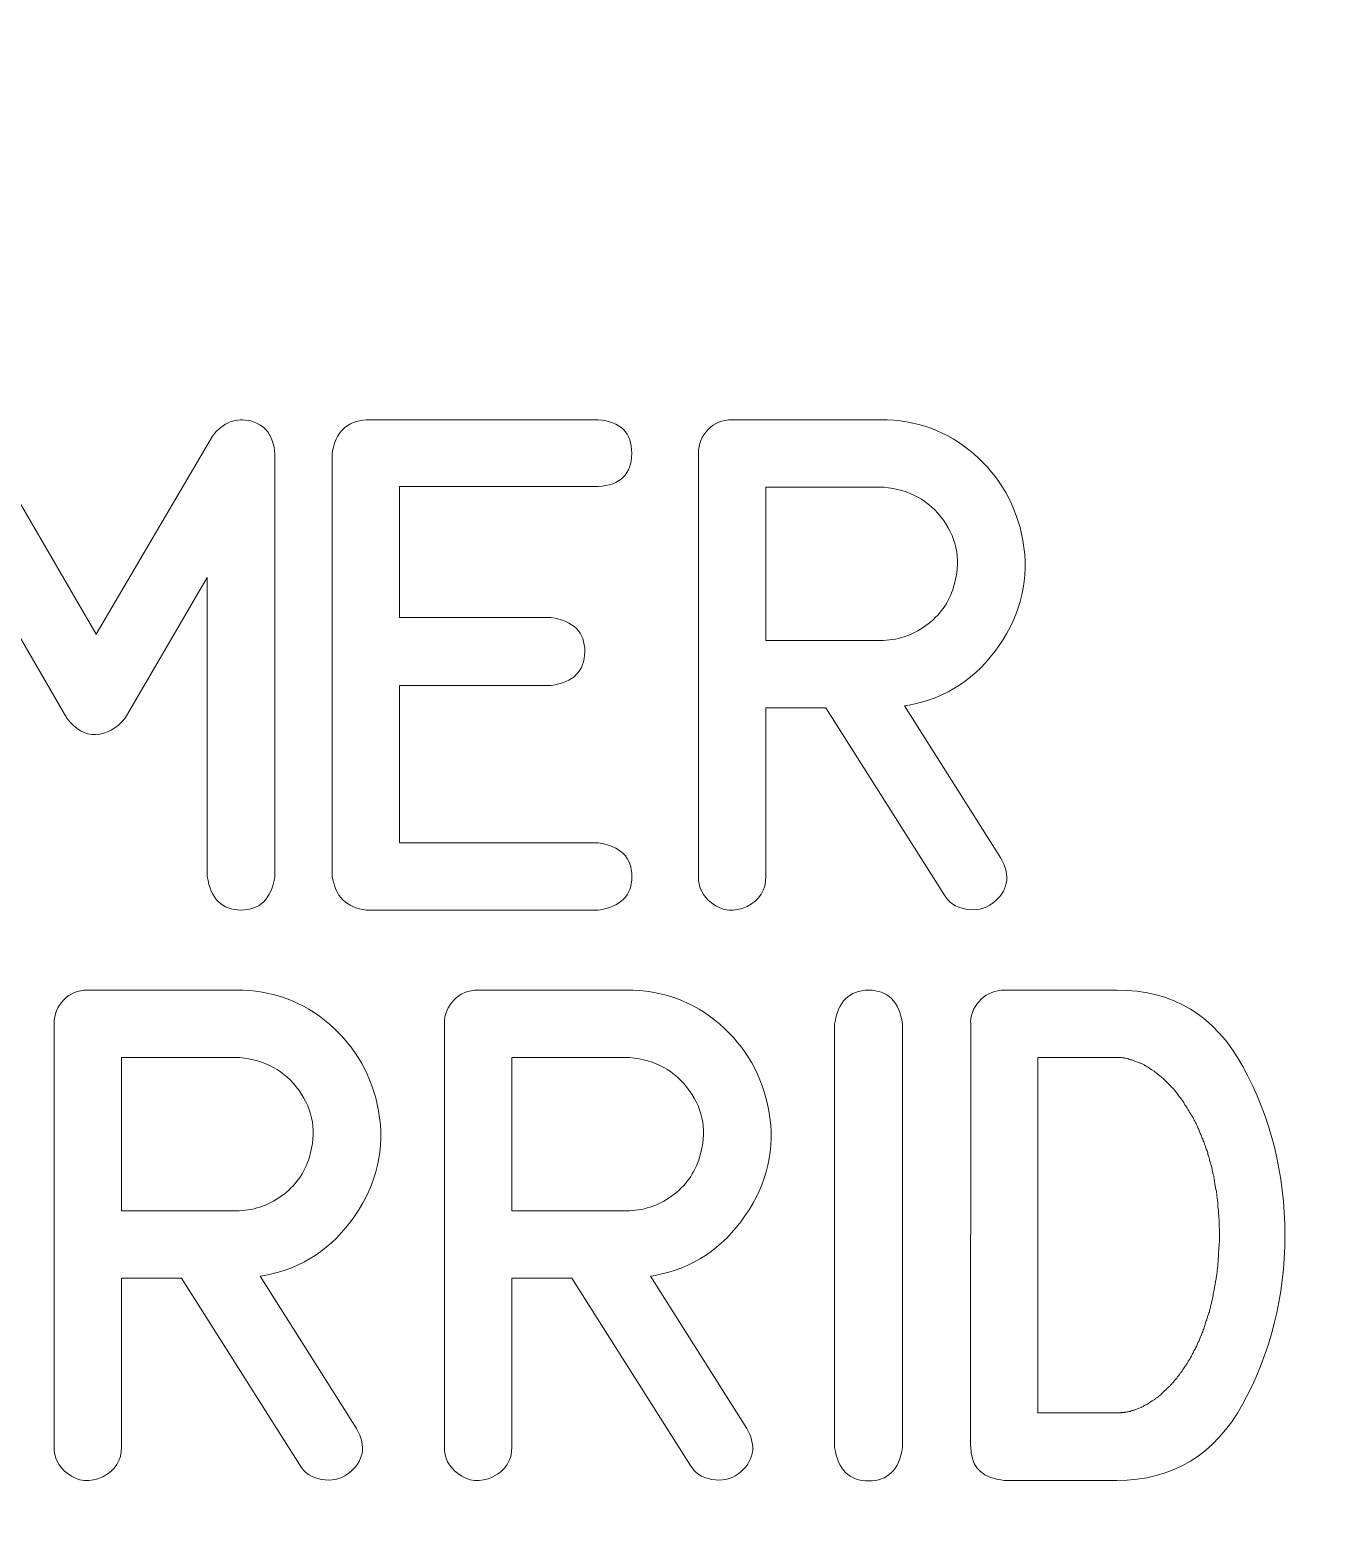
# Model space of a CAD drawing. Header units: millimetres. Extents: x -247 to 282, y -81 to 81.
# Drawn here: x -184.03 to -174.74, y 28.64 to 39.3 of the extents above; entities that cross this region are included whole.
import ezdxf

# ---------------------------------------------------------------- set-up
doc = ezdxf.new("R2010")
doc.units = ezdxf.units.MM
doc.header["$MEASUREMENT"] = 0
doc.layers.add('Engrave', color=7, linetype='Continuous')
doc.layers.add('Indicators', color=7, linetype='Continuous')

msp = doc.modelspace()

# ---------------------------------------------------------------- linework, layer by layer
at = {"layer": 'Engrave', "color": 240, "lineweight": 9}
for points, knots in [([(-182.2645, 33.2027), (-182.2898, 33.0421), (-182.371, 32.9616), (-182.5079, 32.9622), (-182.5079, 32.9622), (-182.6455, 32.9628), (-182.7261, 33.0433), (-182.7502, 33.2027), (-182.7502, 33.2027), (-182.7502, 33.2027), (-182.7502, 35.354), (-182.7502, 35.354), (-182.7502, 35.354), (-182.7502, 35.354), (-183.3411, 34.3433), (-183.3411, 34.3433), (-183.3411, 34.3433), (-183.404, 34.2674), (-183.4745, 34.2275), (-183.5521, 34.2239), (-183.5521, 34.2239), (-183.6298, 34.221), (-183.6985, 34.2604), (-183.7597, 34.3433), (-183.7597, 34.3433), (-183.7597, 34.3433), (-184.3471, 35.3493), (-184.3471, 35.3493), (-184.3471, 35.3493), (-184.3471, 35.3493), (-184.3453, 33.2027), (-184.3453, 33.2027), (-184.3453, 33.2027), (-184.3635, 33.0433), (-184.4464, 32.9634), (-184.594, 32.964), (-184.594, 32.964), (-184.7416, 32.9645), (-184.8209, 33.0445), (-184.8327, 33.2027), (-184.8327, 33.2027), (-184.8327, 33.2027), (-184.8327, 36.2447), (-184.8327, 36.2447), (-184.8327, 36.2447), (-184.8233, 36.377), (-184.7657, 36.4558), (-184.6587, 36.4817), (-184.6587, 36.4817), (-184.5517, 36.5075), (-184.4588, 36.4711), (-184.3794, 36.3723), (-184.3794, 36.3723), (-184.3794, 36.3723), (-183.551, 34.9477), (-183.551, 34.9477), (-183.551, 34.9477), (-183.551, 34.9477), (-182.7137, 36.3723), (-182.7137, 36.3723), (-182.7137, 36.3723), (-182.6349, 36.4711), (-182.5426, 36.5069), (-182.4374, 36.4805), (-182.4374, 36.4805), (-182.3327, 36.454), (-182.2745, 36.3758), (-182.2645, 36.2447), (-182.2645, 36.2447), (-182.2645, 36.2447), (-182.2645, 33.2027), (-182.2645, 33.2027)], [0, 0, 0, 0, 0.0526316, 0.0526316, 0.0526316, 0.0526316, 0.1052632, 0.1052632, 0.1052632, 0.1052632, 0.1578947, 0.1578947, 0.1578947, 0.1578947, 0.2105263, 0.2105263, 0.2105263, 0.2105263, 0.2631579, 0.2631579, 0.2631579, 0.2631579, 0.3157895, 0.3157895, 0.3157895, 0.3157895, 0.3684211, 0.3684211, 0.3684211, 0.3684211, 0.4210526, 0.4210526, 0.4210526, 0.4210526, 0.4736842, 0.4736842, 0.4736842, 0.4736842, 0.5263158, 0.5263158, 0.5263158, 0.5263158, 0.5789474, 0.5789474, 0.5789474, 0.5789474, 0.6315789, 0.6315789, 0.6315789, 0.6315789, 0.6842105, 0.6842105, 0.6842105, 0.6842105, 0.7368421, 0.7368421, 0.7368421, 0.7368421, 0.7894737, 0.7894737, 0.7894737, 0.7894737, 0.8421053, 0.8421053, 0.8421053, 0.8421053, 0.8947368, 0.8947368, 0.8947368, 0.8947368, 1, 1, 1, 1]), ([(-179.9392, 36.0089), (-179.9392, 36.0089), (-181.3673, 36.0089), (-181.3673, 36.0089), (-181.3673, 36.0089), (-181.3673, 36.0089), (-181.3673, 35.0665), (-181.3673, 35.0665), (-181.3673, 35.0665), (-181.3673, 35.0665), (-180.2784, 35.0665), (-180.2784, 35.0665), (-180.2784, 35.0665), (-180.1156, 35.0424), (-180.0344, 34.9606), (-180.035, 34.8213), (-180.035, 34.8213), (-180.0356, 34.6814), (-180.1167, 34.6002), (-180.2784, 34.5773), (-180.2784, 34.5773), (-180.2784, 34.5773), (-181.3673, 34.5773), (-181.3673, 34.5773), (-181.3673, 34.5773), (-181.3673, 34.5773), (-181.3673, 33.4455), (-181.3673, 33.4455), (-181.3673, 33.4455), (-181.3673, 33.4455), (-179.9392, 33.4455), (-179.9392, 33.4455), (-179.9392, 33.4455), (-179.7775, 33.4214), (-179.6964, 33.3408), (-179.6964, 33.2027), (-179.6964, 33.2027), (-179.6964, 33.0651), (-179.7775, 32.9845), (-179.9392, 32.9616), (-179.9392, 32.9616), (-179.9392, 32.9616), (-181.6066, 32.9616), (-181.6066, 32.9616), (-181.6066, 32.9616), (-181.7501, 32.9798), (-181.8318, 33.0616), (-181.8512, 33.2062), (-181.8512, 33.2062), (-181.8512, 33.2062), (-181.8512, 36.2482), (-181.8512, 36.2482), (-181.8512, 36.2482), (-181.8294, 36.3999), (-181.7477, 36.4799), (-181.6066, 36.4893), (-181.6066, 36.4893), (-181.6066, 36.4893), (-179.9392, 36.4893), (-179.9392, 36.4893), (-179.9392, 36.4893), (-179.7775, 36.477), (-179.6964, 36.3958), (-179.697, 36.2471), (-179.697, 36.2471), (-179.6975, 36.0983), (-179.7787, 36.0189), (-179.9392, 36.0089)], [0, 0, 0, 0, 0.0555556, 0.0555556, 0.0555556, 0.0555556, 0.1111111, 0.1111111, 0.1111111, 0.1111111, 0.1666667, 0.1666667, 0.1666667, 0.1666667, 0.2222222, 0.2222222, 0.2222222, 0.2222222, 0.2777778, 0.2777778, 0.2777778, 0.2777778, 0.3333333, 0.3333333, 0.3333333, 0.3333333, 0.3888889, 0.3888889, 0.3888889, 0.3888889, 0.4444444, 0.4444444, 0.4444444, 0.4444444, 0.5, 0.5, 0.5, 0.5, 0.5555556, 0.5555556, 0.5555556, 0.5555556, 0.6111111, 0.6111111, 0.6111111, 0.6111111, 0.6666667, 0.6666667, 0.6666667, 0.6666667, 0.7222222, 0.7222222, 0.7222222, 0.7222222, 0.7777778, 0.7777778, 0.7777778, 0.7777778, 0.8333333, 0.8333333, 0.8333333, 0.8333333, 0.8888889, 0.8888889, 0.8888889, 0.8888889, 1, 1, 1, 1]), ([(-177.0424, 33.3355), (-176.9689, 33.2056), (-176.9895, 33.0968), (-177.1041, 33.008), (-177.1041, 33.008), (-177.1594, 32.9692), (-177.2229, 32.9557), (-177.2946, 32.9687), (-177.2946, 32.9687), (-177.3663, 32.981), (-177.4187, 33.0169), (-177.4522, 33.0751), (-177.4522, 33.0751), (-177.4522, 33.0751), (-178.3012, 34.4174), (-178.3012, 34.4174), (-178.3012, 34.4174), (-178.3012, 34.4174), (-178.7322, 34.4174), (-178.7322, 34.4174), (-178.7322, 34.4174), (-178.7322, 34.4174), (-178.7322, 33.2044), (-178.7322, 33.2044), (-178.7322, 33.2044), (-178.7322, 33.1045), (-178.7774, 33.0327), (-178.868, 32.9881), (-178.868, 32.9881), (-178.9591, 32.944), (-179.0438, 32.9522), (-179.1231, 33.0133), (-179.1231, 33.0133), (-179.1861, 33.0604), (-179.2178, 33.1239), (-179.2178, 33.2044), (-179.2178, 33.2044), (-179.2178, 33.2044), (-179.2178, 36.2482), (-179.2178, 36.2482), (-179.2178, 36.2482), (-179.2178, 36.3147), (-179.1943, 36.3717), (-179.1478, 36.4187), (-179.1478, 36.4187), (-179.1014, 36.4658), (-179.0444, 36.4893), (-178.9767, 36.4893), (-178.9767, 36.4893), (-178.9767, 36.4893), (-177.9073, 36.4893), (-177.9073, 36.4893), (-177.9073, 36.4893), (-177.6497, 36.4893), (-177.4263, 36.4076), (-177.237, 36.2441), (-177.237, 36.2441), (-177.0477, 36.0801), (-176.9295, 35.8725), (-176.8836, 35.6209), (-176.8836, 35.6209), (-176.8354, 35.351), (-176.8925, 35.0988), (-177.0553, 34.8642), (-177.0553, 34.8642), (-177.2176, 34.629), (-177.4334, 34.4867), (-177.7021, 34.4362), (-177.7021, 34.4362), (-177.7021, 34.4362), (-177.735, 34.4309), (-177.735, 34.4309), (-177.735, 34.4309), (-177.735, 34.4309), (-177.0424, 33.3355), (-177.0424, 33.3355)], [0, 0, 0, 0, 0.05, 0.05, 0.05, 0.05, 0.1, 0.1, 0.1, 0.1, 0.15, 0.15, 0.15, 0.15, 0.2, 0.2, 0.2, 0.2, 0.25, 0.25, 0.25, 0.25, 0.3, 0.3, 0.3, 0.3, 0.35, 0.35, 0.35, 0.35, 0.4, 0.4, 0.4, 0.4, 0.45, 0.45, 0.45, 0.45, 0.5, 0.5, 0.5, 0.5, 0.55, 0.55, 0.55, 0.55, 0.6, 0.6, 0.6, 0.6, 0.65, 0.65, 0.65, 0.65, 0.7, 0.7, 0.7, 0.7, 0.75, 0.75, 0.75, 0.75, 0.8, 0.8, 0.8, 0.8, 0.85, 0.85, 0.85, 0.85, 0.9, 0.9, 0.9, 0.9, 1, 1, 1, 1]), ([(-177.9073, 34.9012), (-177.7897, 34.9012), (-177.6815, 34.9365), (-177.5821, 35.0083), (-177.5821, 35.0083), (-177.4828, 35.0794), (-177.4163, 35.1723), (-177.3816, 35.2869), (-177.3816, 35.2869), (-177.3275, 35.4639), (-177.3522, 35.6238), (-177.4557, 35.7667), (-177.4557, 35.7667), (-177.5592, 35.9096), (-177.7015, 35.9884), (-177.8826, 36.0037), (-177.8826, 36.0037), (-177.8826, 36.0037), (-178.7322, 36.0037), (-178.7322, 36.0037), (-178.7322, 36.0037), (-178.7322, 36.0037), (-178.7322, 34.9012), (-178.7322, 34.9012), (-178.7322, 34.9012), (-178.7322, 34.9012), (-177.9073, 34.9012), (-177.9073, 34.9012)], [0, 0, 0, 0, 0.125, 0.125, 0.125, 0.125, 0.25, 0.25, 0.25, 0.25, 0.375, 0.375, 0.375, 0.375, 0.5, 0.5, 0.5, 0.5, 0.625, 0.625, 0.625, 0.625, 0.75, 0.75, 0.75, 0.75, 1, 1, 1, 1]), ([(-181.6772, 29.2322), (-181.6037, 29.1023), (-181.6243, 28.9935), (-181.7389, 28.9047), (-181.7389, 28.9047), (-181.7942, 28.8659), (-181.8577, 28.8524), (-181.9294, 28.8654), (-181.9294, 28.8654), (-182.0011, 28.8777), (-182.0535, 28.9136), (-182.087, 28.9718), (-182.087, 28.9718), (-182.087, 28.9718), (-182.936, 30.3141), (-182.936, 30.3141), (-182.936, 30.3141), (-182.936, 30.3141), (-183.367, 30.3141), (-183.367, 30.3141), (-183.367, 30.3141), (-183.367, 30.3141), (-183.367, 29.1011), (-183.367, 29.1011), (-183.367, 29.1011), (-183.367, 29.0012), (-183.4122, 28.9294), (-183.5028, 28.8848), (-183.5028, 28.8848), (-183.5939, 28.8407), (-183.6786, 28.8489), (-183.7579, 28.91), (-183.7579, 28.91), (-183.8209, 28.9571), (-183.8526, 29.0206), (-183.8526, 29.1011), (-183.8526, 29.1011), (-183.8526, 29.1011), (-183.8526, 32.1449), (-183.8526, 32.1449), (-183.8526, 32.1449), (-183.8526, 32.2114), (-183.8291, 32.2684), (-183.7826, 32.3154), (-183.7826, 32.3154), (-183.7362, 32.3625), (-183.6792, 32.386), (-183.6115, 32.386), (-183.6115, 32.386), (-183.6115, 32.386), (-182.5421, 32.386), (-182.5421, 32.386), (-182.5421, 32.386), (-182.2845, 32.386), (-182.0611, 32.3043), (-181.8718, 32.1408), (-181.8718, 32.1408), (-181.6825, 31.9768), (-181.5643, 31.7692), (-181.5184, 31.5176), (-181.5184, 31.5176), (-181.4702, 31.2477), (-181.5273, 30.9955), (-181.6901, 30.7609), (-181.6901, 30.7609), (-181.8524, 30.5257), (-182.0682, 30.3834), (-182.3369, 30.3329), (-182.3369, 30.3329), (-182.3369, 30.3329), (-182.3698, 30.3276), (-182.3698, 30.3276), (-182.3698, 30.3276), (-182.3698, 30.3276), (-181.6772, 29.2322), (-181.6772, 29.2322)], [0, 0, 0, 0, 0.05, 0.05, 0.05, 0.05, 0.1, 0.1, 0.1, 0.1, 0.15, 0.15, 0.15, 0.15, 0.2, 0.2, 0.2, 0.2, 0.25, 0.25, 0.25, 0.25, 0.3, 0.3, 0.3, 0.3, 0.35, 0.35, 0.35, 0.35, 0.4, 0.4, 0.4, 0.4, 0.45, 0.45, 0.45, 0.45, 0.5, 0.5, 0.5, 0.5, 0.55, 0.55, 0.55, 0.55, 0.6, 0.6, 0.6, 0.6, 0.65, 0.65, 0.65, 0.65, 0.7, 0.7, 0.7, 0.7, 0.75, 0.75, 0.75, 0.75, 0.8, 0.8, 0.8, 0.8, 0.85, 0.85, 0.85, 0.85, 0.9, 0.9, 0.9, 0.9, 1, 1, 1, 1]), ([(-178.8697, 29.2322), (-178.7962, 29.1023), (-178.8168, 28.9935), (-178.9314, 28.9047), (-178.9314, 28.9047), (-178.9867, 28.8659), (-179.0502, 28.8524), (-179.1219, 28.8654), (-179.1219, 28.8654), (-179.1936, 28.8777), (-179.246, 28.9136), (-179.2795, 28.9718), (-179.2795, 28.9718), (-179.2795, 28.9718), (-180.1285, 30.3141), (-180.1285, 30.3141), (-180.1285, 30.3141), (-180.1285, 30.3141), (-180.5595, 30.3141), (-180.5595, 30.3141), (-180.5595, 30.3141), (-180.5595, 30.3141), (-180.5595, 29.1011), (-180.5595, 29.1011), (-180.5595, 29.1011), (-180.5595, 29.0012), (-180.6047, 28.9294), (-180.6953, 28.8848), (-180.6953, 28.8848), (-180.7864, 28.8407), (-180.8711, 28.8489), (-180.9504, 28.91), (-180.9504, 28.91), (-181.0134, 28.9571), (-181.0451, 29.0206), (-181.0451, 29.1011), (-181.0451, 29.1011), (-181.0451, 29.1011), (-181.0451, 32.1449), (-181.0451, 32.1449), (-181.0451, 32.1449), (-181.0451, 32.2114), (-181.0216, 32.2684), (-180.9751, 32.3154), (-180.9751, 32.3154), (-180.9287, 32.3625), (-180.8717, 32.386), (-180.804, 32.386), (-180.804, 32.386), (-180.804, 32.386), (-179.7346, 32.386), (-179.7346, 32.386), (-179.7346, 32.386), (-179.477, 32.386), (-179.2536, 32.3043), (-179.0643, 32.1408), (-179.0643, 32.1408), (-178.875, 31.9768), (-178.7568, 31.7692), (-178.7109, 31.5176), (-178.7109, 31.5176), (-178.6627, 31.2477), (-178.7198, 30.9955), (-178.8826, 30.7609), (-178.8826, 30.7609), (-179.0449, 30.5257), (-179.2607, 30.3834), (-179.5294, 30.3329), (-179.5294, 30.3329), (-179.5294, 30.3329), (-179.5623, 30.3276), (-179.5623, 30.3276), (-179.5623, 30.3276), (-179.5623, 30.3276), (-178.8697, 29.2322), (-178.8697, 29.2322)], [0, 0, 0, 0, 0.05, 0.05, 0.05, 0.05, 0.1, 0.1, 0.1, 0.1, 0.15, 0.15, 0.15, 0.15, 0.2, 0.2, 0.2, 0.2, 0.25, 0.25, 0.25, 0.25, 0.3, 0.3, 0.3, 0.3, 0.35, 0.35, 0.35, 0.35, 0.4, 0.4, 0.4, 0.4, 0.45, 0.45, 0.45, 0.45, 0.5, 0.5, 0.5, 0.5, 0.55, 0.55, 0.55, 0.55, 0.6, 0.6, 0.6, 0.6, 0.65, 0.65, 0.65, 0.65, 0.7, 0.7, 0.7, 0.7, 0.75, 0.75, 0.75, 0.75, 0.8, 0.8, 0.8, 0.8, 0.85, 0.85, 0.85, 0.85, 0.9, 0.9, 0.9, 0.9, 1, 1, 1, 1]), ([(-177.7484, 29.0958), (-177.7737, 28.9341), (-177.8554, 28.8536), (-177.9936, 28.8542), (-177.9936, 28.8542), (-178.1324, 28.8548), (-178.2135, 28.9353), (-178.2376, 29.0958), (-178.2376, 29.0958), (-178.2376, 29.0958), (-178.2376, 32.1414), (-178.2376, 32.1414), (-178.2376, 32.1414), (-178.2135, 32.3031), (-178.1324, 32.3848), (-177.9936, 32.3854), (-177.9936, 32.3854), (-177.8554, 32.386), (-177.7737, 32.3043), (-177.7484, 32.1414), (-177.7484, 32.1414), (-177.7484, 32.1414), (-177.7484, 29.0958), (-177.7484, 29.0958)], [0, 0, 0, 0, 0.1428571, 0.1428571, 0.1428571, 0.1428571, 0.2857143, 0.2857143, 0.2857143, 0.2857143, 0.4285714, 0.4285714, 0.4285714, 0.4285714, 0.5714286, 0.5714286, 0.5714286, 0.5714286, 0.7142857, 0.7142857, 0.7142857, 0.7142857, 1, 1, 1, 1]), ([(-177.0182, 32.386), (-177.0182, 32.386), (-176.2069, 32.386), (-176.2069, 32.386), (-176.2069, 32.386), (-175.8035, 32.386), (-175.5019, 32.2026), (-175.3008, 31.8351), (-175.3008, 31.8351), (-175.0998, 31.4676), (-174.9992, 31.0631), (-174.9992, 30.6221), (-174.9992, 30.6221), (-174.9992, 30.1812), (-175.1003, 29.7773), (-175.3014, 29.4098), (-175.3014, 29.4098), (-175.5031, 29.0423), (-175.8047, 28.8583), (-176.2069, 28.8583), (-176.2069, 28.8583), (-176.2069, 28.8583), (-177.0182, 28.8583), (-177.0182, 28.8583), (-177.0182, 28.8583), (-177.0182, 28.8583), (-177.0147, 28.8583), (-177.0147, 28.8583), (-177.0147, 28.8583), (-177.0147, 28.8583), (-177.0182, 28.8583), (-177.0182, 28.8583), (-177.0182, 28.8583), (-177.0559, 28.8642), (-177.0764, 28.8677), (-177.08, 28.8689), (-177.08, 28.8689), (-177.1993, 28.8971), (-177.2587, 28.9753), (-177.2575, 29.1029), (-177.2575, 29.1029), (-177.2575, 29.1029), (-177.2593, 29.1029), (-177.2593, 29.1029), (-177.2593, 29.1029), (-177.2593, 29.1029), (-177.2575, 32.1449), (-177.2575, 32.1449), (-177.2575, 32.1449), (-177.2587, 32.1485), (-177.2593, 32.1532), (-177.2593, 32.1585), (-177.2593, 32.1585), (-177.2558, 32.222), (-177.2311, 32.2755), (-177.1846, 32.3196), (-177.1846, 32.3196), (-177.1376, 32.3637), (-177.0817, 32.386), (-177.0165, 32.386), (-177.0165, 32.386), (-177.0165, 32.386), (-177.0182, 32.386), (-177.0182, 32.386)], [0, 0, 0, 0, 0.0588235, 0.0588235, 0.0588235, 0.0588235, 0.1176471, 0.1176471, 0.1176471, 0.1176471, 0.1764706, 0.1764706, 0.1764706, 0.1764706, 0.2352941, 0.2352941, 0.2352941, 0.2352941, 0.2941176, 0.2941176, 0.2941176, 0.2941176, 0.3529412, 0.3529412, 0.3529412, 0.3529412, 0.4117647, 0.4117647, 0.4117647, 0.4117647, 0.4705882, 0.4705882, 0.4705882, 0.4705882, 0.5294118, 0.5294118, 0.5294118, 0.5294118, 0.5882353, 0.5882353, 0.5882353, 0.5882353, 0.6470588, 0.6470588, 0.6470588, 0.6470588, 0.7058824, 0.7058824, 0.7058824, 0.7058824, 0.7647059, 0.7647059, 0.7647059, 0.7647059, 0.8235294, 0.8235294, 0.8235294, 0.8235294, 0.8823529, 0.8823529, 0.8823529, 0.8823529, 1, 1, 1, 1]), ([(-182.5421, 30.7979), (-182.4245, 30.7979), (-182.3163, 30.8332), (-182.2169, 30.905), (-182.2169, 30.905), (-182.1176, 30.9761), (-182.0511, 31.069), (-182.0164, 31.1836), (-182.0164, 31.1836), (-181.9623, 31.3606), (-181.987, 31.5205), (-182.0905, 31.6634), (-182.0905, 31.6634), (-182.194, 31.8063), (-182.3363, 31.8851), (-182.5174, 31.9004), (-182.5174, 31.9004), (-182.5174, 31.9004), (-183.367, 31.9004), (-183.367, 31.9004), (-183.367, 31.9004), (-183.367, 31.9004), (-183.367, 30.7979), (-183.367, 30.7979), (-183.367, 30.7979), (-183.367, 30.7979), (-182.5421, 30.7979), (-182.5421, 30.7979)], [0, 0, 0, 0, 0.125, 0.125, 0.125, 0.125, 0.25, 0.25, 0.25, 0.25, 0.375, 0.375, 0.375, 0.375, 0.5, 0.5, 0.5, 0.5, 0.625, 0.625, 0.625, 0.625, 0.75, 0.75, 0.75, 0.75, 1, 1, 1, 1]), ([(-179.7346, 30.7979), (-179.617, 30.7979), (-179.5088, 30.8332), (-179.4094, 30.905), (-179.4094, 30.905), (-179.3101, 30.9761), (-179.2436, 31.069), (-179.2089, 31.1836), (-179.2089, 31.1836), (-179.1548, 31.3606), (-179.1795, 31.5205), (-179.283, 31.6634), (-179.283, 31.6634), (-179.3865, 31.8063), (-179.5288, 31.8851), (-179.7099, 31.9004), (-179.7099, 31.9004), (-179.7099, 31.9004), (-180.5595, 31.9004), (-180.5595, 31.9004), (-180.5595, 31.9004), (-180.5595, 31.9004), (-180.5595, 30.7979), (-180.5595, 30.7979), (-180.5595, 30.7979), (-180.5595, 30.7979), (-179.7346, 30.7979), (-179.7346, 30.7979)], [0, 0, 0, 0, 0.125, 0.125, 0.125, 0.125, 0.25, 0.25, 0.25, 0.25, 0.375, 0.375, 0.375, 0.375, 0.5, 0.5, 0.5, 0.5, 0.625, 0.625, 0.625, 0.625, 0.75, 0.75, 0.75, 0.75, 1, 1, 1, 1]), ([(-176.2069, 29.3439), (-176.2045, 29.3439), (-176.2022, 29.3439), (-176.1998, 29.3439), (-176.1998, 29.3439), (-176.1975, 29.3439), (-176.1945, 29.3439), (-176.1916, 29.3439), (-176.1916, 29.3439), (-176.1892, 29.3439), (-176.1869, 29.3445), (-176.1851, 29.3451), (-176.1851, 29.3451), (-176.1834, 29.3457), (-176.181, 29.3457), (-176.1775, 29.3457), (-176.1775, 29.3457), (-176.1751, 29.3457), (-176.1728, 29.3463), (-176.1698, 29.3469), (-176.1698, 29.3469), (-176.1669, 29.3475), (-176.1639, 29.3475), (-176.1604, 29.3475), (-176.1604, 29.3475), (-176.1581, 29.3475), (-176.1557, 29.3481), (-176.1534, 29.3481), (-176.1534, 29.3481), (-176.151, 29.3487), (-176.1481, 29.3492), (-176.1445, 29.3492), (-176.1445, 29.3492), (-176.1428, 29.3492), (-176.1404, 29.3492), (-176.1381, 29.3498), (-176.1381, 29.3498), (-176.1357, 29.3504), (-176.1328, 29.351), (-176.1293, 29.351), (-176.1293, 29.351), (-176.1246, 29.3534), (-176.1199, 29.3545), (-176.1157, 29.3545), (-176.1157, 29.3545), (-176.1134, 29.3545), (-176.111, 29.3551), (-176.1087, 29.3569), (-176.1087, 29.3569), (-176.1063, 29.3586), (-176.1034, 29.3604), (-176.0999, 29.361), (-176.0999, 29.361), (-176.0975, 29.361), (-176.0952, 29.3616), (-176.0922, 29.3622), (-176.0922, 29.3622), (-176.0893, 29.3628), (-176.0863, 29.3633), (-176.0828, 29.3645), (-176.0828, 29.3645), (-176.0805, 29.3645), (-176.0781, 29.3651), (-176.0758, 29.3663), (-176.0758, 29.3663), (-176.0734, 29.3675), (-176.0711, 29.3686), (-176.0675, 29.3698), (-176.0675, 29.3698), (-176.0605, 29.3722), (-176.0552, 29.3745), (-176.0517, 29.3769), (-176.0517, 29.3769), (-176.0311, 29.3839), (-176.0252, 29.3857), (-176.0346, 29.3839), (-176.0346, 29.3839), (-176.0322, 29.3839), (-176.0299, 29.3845), (-176.0275, 29.3863), (-176.0275, 29.3863), (-176.0252, 29.388), (-176.0223, 29.3892), (-176.0193, 29.3904), (-176.0193, 29.3904), (-176.0087, 29.3975), (-176.004, 29.4004), (-176.0052, 29.3992), (-176.0052, 29.3992), (-175.994, 29.4051), (-175.9882, 29.408), (-175.9882, 29.408), (-175.9882, 29.408), (-175.9858, 29.4092), (-175.9834, 29.4104), (-175.9811, 29.4121), (-175.9811, 29.4121), (-175.9787, 29.4139), (-175.9758, 29.4157), (-175.9723, 29.418), (-175.9723, 29.418), (-175.9623, 29.4251), (-175.957, 29.4286), (-175.957, 29.4286), (-175.957, 29.4286), (-175.9546, 29.4298), (-175.9523, 29.431), (-175.9493, 29.4327), (-175.9493, 29.4327), (-175.9464, 29.4345), (-175.9435, 29.4363), (-175.9399, 29.4386), (-175.9399, 29.4386), (-175.9376, 29.4398), (-175.9352, 29.4415), (-175.9329, 29.4439), (-175.9329, 29.4439), (-175.9305, 29.4462), (-175.9276, 29.4486), (-175.9241, 29.451), (-175.9241, 29.451), (-175.9223, 29.4521), (-175.9199, 29.4533), (-175.9176, 29.4551), (-175.9176, 29.4551), (-175.9152, 29.4568), (-175.9123, 29.4592), (-175.9088, 29.4609), (-175.9088, 29.4609), (-175.9064, 29.4633), (-175.9005, 29.468), (-175.8917, 29.4751), (-175.8917, 29.4751), (-175.8823, 29.4845), (-175.8776, 29.4886), (-175.8776, 29.4886), (-175.8776, 29.4886), (-175.8753, 29.4909), (-175.8735, 29.4933), (-175.8712, 29.4956), (-175.8712, 29.4956), (-175.8688, 29.498), (-175.8659, 29.5009), (-175.8623, 29.5045), (-175.8623, 29.5045), (-175.86, 29.5068), (-175.8576, 29.5086), (-175.8553, 29.5109), (-175.8553, 29.5109), (-175.8529, 29.5133), (-175.8506, 29.5162), (-175.847, 29.5197), (-175.847, 29.5197), (-175.8435, 29.5221), (-175.8382, 29.5268), (-175.8312, 29.5333), (-175.8312, 29.5333), (-175.8288, 29.5356), (-175.8265, 29.538), (-175.8247, 29.5403), (-175.8247, 29.5403), (-175.8224, 29.5427), (-175.8194, 29.5456), (-175.8159, 29.5491), (-175.8159, 29.5491), (-175.8135, 29.5515), (-175.8112, 29.5538), (-175.8088, 29.5568), (-175.8088, 29.5568), (-175.8065, 29.5597), (-175.8035, 29.5627), (-175.8006, 29.5662), (-175.8006, 29.5662), (-175.7865, 29.5844), (-175.7818, 29.5903), (-175.7865, 29.5832), (-175.7865, 29.5832), (-175.7783, 29.5915), (-175.7736, 29.5979), (-175.7712, 29.6026), (-175.7712, 29.6026), (-175.7606, 29.6162), (-175.7559, 29.6226), (-175.7571, 29.6215), (-175.7571, 29.6215), (-175.7547, 29.625), (-175.7524, 29.6279), (-175.7506, 29.6309), (-175.7506, 29.6309), (-175.7483, 29.6338), (-175.7453, 29.6367), (-175.7418, 29.6403), (-175.7418, 29.6403), (-175.7394, 29.6438), (-175.7377, 29.6473), (-175.7359, 29.6509), (-175.7359, 29.6509), (-175.7342, 29.6544), (-175.7312, 29.6573), (-175.7283, 29.6609), (-175.7283, 29.6609), (-175.7271, 29.6644), (-175.7248, 29.6679), (-175.7218, 29.672), (-175.7218, 29.672), (-175.7189, 29.6761), (-175.7165, 29.6797), (-175.7142, 29.6832), (-175.7142, 29.6832), (-175.7071, 29.6926), (-175.703, 29.6997), (-175.7006, 29.7044), (-175.7006, 29.7044), (-175.6983, 29.7073), (-175.6959, 29.7114), (-175.6942, 29.7155), (-175.6942, 29.7155), (-175.6924, 29.7191), (-175.6901, 29.7232), (-175.6865, 29.7267), (-175.6865, 29.7267), (-175.6842, 29.7296), (-175.6824, 29.7338), (-175.6807, 29.7379), (-175.6807, 29.7379), (-175.6789, 29.7414), (-175.6765, 29.7455), (-175.673, 29.749), (-175.673, 29.749), (-175.6707, 29.7543), (-175.6671, 29.762), (-175.6624, 29.7714), (-175.6624, 29.7714), (-175.6601, 29.7749), (-175.6583, 29.7784), (-175.6565, 29.7831), (-175.6565, 29.7831), (-175.6548, 29.7878), (-175.6524, 29.7926), (-175.6489, 29.7973), (-175.6489, 29.7973), (-175.6466, 29.8008), (-175.6442, 29.8043), (-175.6424, 29.8084), (-175.6424, 29.8084), (-175.6413, 29.8125), (-175.6383, 29.8167), (-175.6348, 29.8214), (-175.6348, 29.8214), (-175.6336, 29.8249), (-175.6324, 29.8284), (-175.6307, 29.8331), (-175.6307, 29.8331), (-175.6289, 29.8378), (-175.6272, 29.8425), (-175.6248, 29.8472), (-175.6248, 29.8472), (-175.6213, 29.8525), (-175.6172, 29.8613), (-175.6125, 29.8731), (-175.6125, 29.8731), (-175.6013, 29.9013), (-175.5972, 29.9107), (-175.6007, 29.9001), (-175.6007, 29.9001), (-175.5995, 29.9037), (-175.5978, 29.9084), (-175.596, 29.9131), (-175.596, 29.9131), (-175.5942, 29.9184), (-175.5925, 29.9237), (-175.5901, 29.9278), (-175.5901, 29.9278), (-175.5889, 29.9325), (-175.5878, 29.9372), (-175.586, 29.9419), (-175.586, 29.9419), (-175.5842, 29.9466), (-175.5819, 29.9513), (-175.5801, 29.9572), (-175.5801, 29.9572), (-175.5766, 29.9678), (-175.5736, 29.9766), (-175.5713, 29.9848), (-175.5713, 29.9848), (-175.5701, 29.9895), (-175.5689, 29.9942), (-175.5672, 29.9989), (-175.5672, 29.9989), (-175.5654, 30.003), (-175.5631, 30.0083), (-175.5607, 30.0142), (-175.5607, 30.0142), (-175.5654, 30.0025), (-175.5625, 30.0124), (-175.5525, 30.0436), (-175.5525, 30.0436), (-175.5501, 30.0489), (-175.5466, 30.0589), (-175.5419, 30.0724), (-175.5419, 30.0724), (-175.5419, 30.0771), (-175.5413, 30.0824), (-175.5395, 30.0871), (-175.5395, 30.0871), (-175.5378, 30.0924), (-175.536, 30.0977), (-175.5348, 30.1036), (-175.5348, 30.1036), (-175.5337, 30.1083), (-175.5325, 30.113), (-175.5313, 30.1183), (-175.5313, 30.1183), (-175.5307, 30.1236), (-175.529, 30.1289), (-175.5266, 30.1347), (-175.5266, 30.1347), (-175.5266, 30.1383), (-175.5254, 30.1424), (-175.5237, 30.1477), (-175.5237, 30.1477), (-175.5219, 30.153), (-175.5207, 30.1583), (-175.5196, 30.1641), (-175.5196, 30.1641), (-175.5184, 30.1718), (-175.5166, 30.183), (-175.5143, 30.1965), (-175.5143, 30.1965), (-175.5143, 30.2012), (-175.5137, 30.2059), (-175.5119, 30.2112), (-175.5119, 30.2112), (-175.5101, 30.2165), (-175.5084, 30.2218), (-175.5078, 30.2276), (-175.5078, 30.2276), (-175.5078, 30.2323), (-175.5072, 30.237), (-175.506, 30.2423), (-175.506, 30.2423), (-175.5049, 30.2476), (-175.5037, 30.2529), (-175.5025, 30.2588), (-175.5025, 30.2588), (-175.5013, 30.267), (-175.4996, 30.2776), (-175.4972, 30.2917), (-175.4972, 30.2917), (-175.4972, 30.2958), (-175.496, 30.3011), (-175.4943, 30.307), (-175.4943, 30.307), (-175.4931, 30.3129), (-175.4913, 30.3182), (-175.4902, 30.3241), (-175.4902, 30.3241), (-175.4902, 30.3323), (-175.489, 30.3429), (-175.4866, 30.357), (-175.4866, 30.357), (-175.4866, 30.3617), (-175.4866, 30.3664), (-175.486, 30.3717), (-175.486, 30.3717), (-175.4855, 30.377), (-175.4843, 30.3829), (-175.4831, 30.3893), (-175.4831, 30.3893), (-175.4813, 30.4034), (-175.4802, 30.414), (-175.4802, 30.4222), (-175.4802, 30.4222), (-175.479, 30.4305), (-175.4784, 30.4411), (-175.4784, 30.4552), (-175.4784, 30.4552), (-175.4772, 30.4634), (-175.4766, 30.4746), (-175.4766, 30.4893), (-175.4766, 30.4893), (-175.4755, 30.4975), (-175.4749, 30.5087), (-175.4749, 30.5222), (-175.4749, 30.5222), (-175.4749, 30.5281), (-175.4743, 30.5334), (-175.4737, 30.5387), (-175.4737, 30.5387), (-175.4731, 30.544), (-175.4725, 30.5498), (-175.4713, 30.5569), (-175.4713, 30.5569), (-175.4713, 30.5616), (-175.4708, 30.5663), (-175.4702, 30.5716), (-175.4702, 30.5716), (-175.4702, 30.5763), (-175.4696, 30.5828), (-175.4696, 30.5892), (-175.4696, 30.5892), (-175.4696, 30.5939), (-175.4696, 30.5992), (-175.4696, 30.6051), (-175.4696, 30.6051), (-175.4696, 30.6104), (-175.4696, 30.6163), (-175.4696, 30.6221), (-175.4696, 30.6221), (-175.4696, 30.628), (-175.4696, 30.6333), (-175.4696, 30.6386), (-175.4696, 30.6386), (-175.4696, 30.6439), (-175.4696, 30.6492), (-175.4696, 30.6551), (-175.4696, 30.6551), (-175.4696, 30.6604), (-175.4702, 30.6662), (-175.4702, 30.6709), (-175.4702, 30.6709), (-175.4708, 30.6762), (-175.4713, 30.6827), (-175.4713, 30.6892), (-175.4713, 30.6892), (-175.4713, 30.6939), (-175.4713, 30.6992), (-175.4713, 30.7051), (-175.4713, 30.7051), (-175.4713, 30.7103), (-175.4713, 30.7162), (-175.4713, 30.7221), (-175.4713, 30.7221), (-175.4713, 30.7292), (-175.4725, 30.7403), (-175.4749, 30.7568), (-175.4749, 30.7568), (-175.4749, 30.7703), (-175.4755, 30.7809), (-175.4766, 30.7874), (-175.4766, 30.7874), (-175.4766, 30.7956), (-175.4778, 30.8074), (-175.4802, 30.8238), (-175.4802, 30.8238), (-175.4802, 30.8373), (-175.4808, 30.8479), (-175.4819, 30.855), (-175.4819, 30.855), (-175.4819, 30.8626), (-175.4825, 30.8738), (-175.4849, 30.8873), (-175.4849, 30.8873), (-175.486, 30.892), (-175.4872, 30.8973), (-175.4878, 30.9032), (-175.4878, 30.9032), (-175.4884, 30.9085), (-175.4884, 30.9144), (-175.4884, 30.9202), (-175.4884, 30.9202), (-175.4907, 30.9338), (-175.4931, 30.9449), (-175.4955, 30.9532), (-175.4955, 30.9532), (-175.4966, 30.9573), (-175.4978, 30.9626), (-175.499, 30.9673), (-175.499, 30.9673), (-175.5002, 30.9726), (-175.5007, 30.9779), (-175.5007, 30.9837), (-175.5007, 30.9837), (-175.5019, 30.992), (-175.5037, 31.0026), (-175.506, 31.0167), (-175.506, 31.0167), (-175.5072, 31.0249), (-175.5084, 31.0355), (-175.5107, 31.0496), (-175.5107, 31.0496), (-175.5154, 31.0631), (-175.5184, 31.0737), (-175.5196, 31.0802), (-175.5196, 31.0802), (-175.5219, 31.0943), (-175.5237, 31.1037), (-175.5248, 31.1096), (-175.5248, 31.1096), (-175.5272, 31.1143), (-175.529, 31.119), (-175.5301, 31.1243), (-175.5301, 31.1243), (-175.5313, 31.1296), (-175.5319, 31.1348), (-175.5331, 31.1407), (-175.5331, 31.1407), (-175.5343, 31.1454), (-175.536, 31.1501), (-175.5384, 31.1554), (-175.5384, 31.1554), (-175.5407, 31.1607), (-175.5419, 31.166), (-175.5419, 31.1719), (-175.5419, 31.1719), (-175.5525, 31.2025), (-175.5554, 31.2125), (-175.5507, 31.2007), (-175.5507, 31.2007), (-175.5531, 31.2089), (-175.5554, 31.2189), (-175.5589, 31.2301), (-175.5589, 31.2301), (-175.5613, 31.2336), (-175.5637, 31.2377), (-175.5654, 31.243), (-175.5654, 31.243), (-175.5672, 31.2483), (-175.5684, 31.253), (-175.5695, 31.2577), (-175.5695, 31.2577), (-175.5707, 31.2613), (-175.5742, 31.2712), (-175.5801, 31.2871), (-175.5801, 31.2871), (-175.5842, 31.2983), (-175.5878, 31.3077), (-175.5901, 31.3148), (-175.5901, 31.3148), (-175.5925, 31.3183), (-175.5942, 31.3224), (-175.596, 31.3277), (-175.596, 31.3277), (-175.5978, 31.333), (-175.5995, 31.3377), (-175.6007, 31.3424), (-175.6007, 31.3424), (-175.603, 31.3453), (-175.6054, 31.3494), (-175.6072, 31.3541), (-175.6072, 31.3541), (-175.6095, 31.3589), (-175.6113, 31.3636), (-175.6125, 31.3683), (-175.6125, 31.3683), (-175.6172, 31.3794), (-175.6213, 31.3882), (-175.6248, 31.3941), (-175.6248, 31.3941), (-175.6295, 31.4053), (-175.6324, 31.4135), (-175.6348, 31.4182), (-175.6348, 31.4182), (-175.6395, 31.4294), (-175.6436, 31.4382), (-175.6471, 31.4435), (-175.6471, 31.4435), (-175.6495, 31.447), (-175.6518, 31.4512), (-175.6536, 31.4553), (-175.6536, 31.4553), (-175.656, 31.4588), (-175.6577, 31.4629), (-175.6589, 31.4664), (-175.6589, 31.4664), (-175.666, 31.4776), (-175.6707, 31.4858), (-175.673, 31.4906), (-175.673, 31.4906), (-175.683, 31.5064), (-175.6877, 31.5141), (-175.6865, 31.5129), (-175.6865, 31.5129), (-175.6901, 31.5164), (-175.6924, 31.5199), (-175.6942, 31.5241), (-175.6942, 31.5241), (-175.6959, 31.5282), (-175.6983, 31.5317), (-175.7006, 31.5352), (-175.7006, 31.5352), (-175.703, 31.5399), (-175.7071, 31.5464), (-175.7142, 31.5558), (-175.7142, 31.5558), (-175.7165, 31.5593), (-175.7189, 31.5629), (-175.7212, 31.5658), (-175.7212, 31.5658), (-175.7236, 31.5693), (-175.7253, 31.5729), (-175.7265, 31.5764), (-175.7265, 31.5764), (-175.7318, 31.587), (-175.7418, 31.5999), (-175.7553, 31.6158), (-175.7553, 31.6158), (-175.7577, 31.6181), (-175.7671, 31.6311), (-175.783, 31.654), (-175.783, 31.654), (-175.7971, 31.6699), (-175.8071, 31.6816), (-175.8141, 31.6887), (-175.8141, 31.6887), (-175.8212, 31.6963), (-175.8312, 31.7075), (-175.8453, 31.721), (-175.8453, 31.721), (-175.8541, 31.7316), (-175.8641, 31.741), (-175.8747, 31.7504), (-175.8747, 31.7504), (-175.8823, 31.7563), (-175.8935, 31.7645), (-175.907, 31.7763), (-175.907, 31.7763), (-175.9188, 31.7857), (-175.9294, 31.7939), (-175.9399, 31.8022), (-175.9399, 31.8022), (-175.9664, 31.8192), (-175.977, 31.8269), (-175.9723, 31.8245), (-175.9723, 31.8245), (-175.9958, 31.838), (-176.0058, 31.8445), (-176.0034, 31.8433), (-176.0034, 31.8433), (-176.0034, 31.8433), (-176.014, 31.8486), (-176.0346, 31.8592), (-176.0346, 31.8592), (-176.0393, 31.861), (-176.0499, 31.8651), (-176.0675, 31.871), (-176.0675, 31.871), (-176.0822, 31.8768), (-176.0934, 31.881), (-176.0999, 31.8833), (-176.0999, 31.8833), (-176.1057, 31.8839), (-176.111, 31.8857), (-176.1157, 31.8874), (-176.1157, 31.8874), (-176.1199, 31.8892), (-176.1246, 31.8909), (-176.1293, 31.8933), (-176.1293, 31.8933), (-176.1498, 31.8968), (-176.1604, 31.8986), (-176.1604, 31.8986), (-176.1604, 31.8986), (-176.1675, 31.8998), (-176.1775, 31.9004), (-176.1916, 31.9004), (-176.1916, 31.9004), (-176.1945, 31.9004), (-176.1975, 31.9004), (-176.1998, 31.9004), (-176.1998, 31.9004), (-176.2022, 31.9004), (-176.2045, 31.9004), (-176.2069, 31.9004), (-176.2069, 31.9004), (-176.2069, 31.9004), (-176.7754, 31.9004), (-176.7754, 31.9004), (-176.7754, 31.9004), (-176.7754, 31.9004), (-176.7754, 29.3439), (-176.7754, 29.3439), (-176.7754, 29.3439), (-176.7754, 29.3439), (-176.7754, 29.3439), (-176.7754, 29.3439), (-176.7754, 29.3439), (-176.7754, 29.3439), (-176.2069, 29.3439), (-176.2069, 29.3439)], [0, 0, 0, 0, 0.005848, 0.005848, 0.005848, 0.005848, 0.0116959, 0.0116959, 0.0116959, 0.0116959, 0.0175439, 0.0175439, 0.0175439, 0.0175439, 0.0233918, 0.0233918, 0.0233918, 0.0233918, 0.0292398, 0.0292398, 0.0292398, 0.0292398, 0.0350877, 0.0350877, 0.0350877, 0.0350877, 0.0409357, 0.0409357, 0.0409357, 0.0409357, 0.0467836, 0.0467836, 0.0467836, 0.0467836, 0.0526316, 0.0526316, 0.0526316, 0.0526316, 0.0584795, 0.0584795, 0.0584795, 0.0584795, 0.0643275, 0.0643275, 0.0643275, 0.0643275, 0.0701754, 0.0701754, 0.0701754, 0.0701754, 0.0760234, 0.0760234, 0.0760234, 0.0760234, 0.0818713, 0.0818713, 0.0818713, 0.0818713, 0.0877193, 0.0877193, 0.0877193, 0.0877193, 0.0935673, 0.0935673, 0.0935673, 0.0935673, 0.0994152, 0.0994152, 0.0994152, 0.0994152, 0.1052632, 0.1052632, 0.1052632, 0.1052632, 0.1111111, 0.1111111, 0.1111111, 0.1111111, 0.1169591, 0.1169591, 0.1169591, 0.1169591, 0.122807, 0.122807, 0.122807, 0.122807, 0.128655, 0.128655, 0.128655, 0.128655, 0.1345029, 0.1345029, 0.1345029, 0.1345029, 0.1403509, 0.1403509, 0.1403509, 0.1403509, 0.1461988, 0.1461988, 0.1461988, 0.1461988, 0.1520468, 0.1520468, 0.1520468, 0.1520468, 0.1578947, 0.1578947, 0.1578947, 0.1578947, 0.1637427, 0.1637427, 0.1637427, 0.1637427, 0.1695906, 0.1695906, 0.1695906, 0.1695906, 0.1754386, 0.1754386, 0.1754386, 0.1754386, 0.1812865, 0.1812865, 0.1812865, 0.1812865, 0.1871345, 0.1871345, 0.1871345, 0.1871345, 0.1929825, 0.1929825, 0.1929825, 0.1929825, 0.1988304, 0.1988304, 0.1988304, 0.1988304, 0.2046784, 0.2046784, 0.2046784, 0.2046784, 0.2105263, 0.2105263, 0.2105263, 0.2105263, 0.2163743, 0.2163743, 0.2163743, 0.2163743, 0.2222222, 0.2222222, 0.2222222, 0.2222222, 0.2280702, 0.2280702, 0.2280702, 0.2280702, 0.2339181, 0.2339181, 0.2339181, 0.2339181, 0.2397661, 0.2397661, 0.2397661, 0.2397661, 0.245614, 0.245614, 0.245614, 0.245614, 0.251462, 0.251462, 0.251462, 0.251462, 0.2573099, 0.2573099, 0.2573099, 0.2573099, 0.2631579, 0.2631579, 0.2631579, 0.2631579, 0.2690058, 0.2690058, 0.2690058, 0.2690058, 0.2748538, 0.2748538, 0.2748538, 0.2748538, 0.2807018, 0.2807018, 0.2807018, 0.2807018, 0.2865497, 0.2865497, 0.2865497, 0.2865497, 0.2923977, 0.2923977, 0.2923977, 0.2923977, 0.2982456, 0.2982456, 0.2982456, 0.2982456, 0.3040936, 0.3040936, 0.3040936, 0.3040936, 0.3099415, 0.3099415, 0.3099415, 0.3099415, 0.3157895, 0.3157895, 0.3157895, 0.3157895, 0.3216374, 0.3216374, 0.3216374, 0.3216374, 0.3274854, 0.3274854, 0.3274854, 0.3274854, 0.3333333, 0.3333333, 0.3333333, 0.3333333, 0.3391813, 0.3391813, 0.3391813, 0.3391813, 0.3450292, 0.3450292, 0.3450292, 0.3450292, 0.3508772, 0.3508772, 0.3508772, 0.3508772, 0.3567251, 0.3567251, 0.3567251, 0.3567251, 0.3625731, 0.3625731, 0.3625731, 0.3625731, 0.3684211, 0.3684211, 0.3684211, 0.3684211, 0.374269, 0.374269, 0.374269, 0.374269, 0.380117, 0.380117, 0.380117, 0.380117, 0.3859649, 0.3859649, 0.3859649, 0.3859649, 0.3918129, 0.3918129, 0.3918129, 0.3918129, 0.3976608, 0.3976608, 0.3976608, 0.3976608, 0.4035088, 0.4035088, 0.4035088, 0.4035088, 0.4093567, 0.4093567, 0.4093567, 0.4093567, 0.4152047, 0.4152047, 0.4152047, 0.4152047, 0.4210526, 0.4210526, 0.4210526, 0.4210526, 0.4269006, 0.4269006, 0.4269006, 0.4269006, 0.4327485, 0.4327485, 0.4327485, 0.4327485, 0.4385965, 0.4385965, 0.4385965, 0.4385965, 0.4444444, 0.4444444, 0.4444444, 0.4444444, 0.4502924, 0.4502924, 0.4502924, 0.4502924, 0.4561404, 0.4561404, 0.4561404, 0.4561404, 0.4619883, 0.4619883, 0.4619883, 0.4619883, 0.4678363, 0.4678363, 0.4678363, 0.4678363, 0.4736842, 0.4736842, 0.4736842, 0.4736842, 0.4795322, 0.4795322, 0.4795322, 0.4795322, 0.4853801, 0.4853801, 0.4853801, 0.4853801, 0.4912281, 0.4912281, 0.4912281, 0.4912281, 0.497076, 0.497076, 0.497076, 0.497076, 0.502924, 0.502924, 0.502924, 0.502924, 0.5087719, 0.5087719, 0.5087719, 0.5087719, 0.5146199, 0.5146199, 0.5146199, 0.5146199, 0.5204678, 0.5204678, 0.5204678, 0.5204678, 0.5263158, 0.5263158, 0.5263158, 0.5263158, 0.5321637, 0.5321637, 0.5321637, 0.5321637, 0.5380117, 0.5380117, 0.5380117, 0.5380117, 0.5438596, 0.5438596, 0.5438596, 0.5438596, 0.5497076, 0.5497076, 0.5497076, 0.5497076, 0.5555556, 0.5555556, 0.5555556, 0.5555556, 0.5614035, 0.5614035, 0.5614035, 0.5614035, 0.5672515, 0.5672515, 0.5672515, 0.5672515, 0.5730994, 0.5730994, 0.5730994, 0.5730994, 0.5789474, 0.5789474, 0.5789474, 0.5789474, 0.5847953, 0.5847953, 0.5847953, 0.5847953, 0.5906433, 0.5906433, 0.5906433, 0.5906433, 0.5964912, 0.5964912, 0.5964912, 0.5964912, 0.6023392, 0.6023392, 0.6023392, 0.6023392, 0.6081871, 0.6081871, 0.6081871, 0.6081871, 0.6140351, 0.6140351, 0.6140351, 0.6140351, 0.619883, 0.619883, 0.619883, 0.619883, 0.625731, 0.625731, 0.625731, 0.625731, 0.6315789, 0.6315789, 0.6315789, 0.6315789, 0.6374269, 0.6374269, 0.6374269, 0.6374269, 0.6432749, 0.6432749, 0.6432749, 0.6432749, 0.6491228, 0.6491228, 0.6491228, 0.6491228, 0.6549708, 0.6549708, 0.6549708, 0.6549708, 0.6608187, 0.6608187, 0.6608187, 0.6608187, 0.6666667, 0.6666667, 0.6666667, 0.6666667, 0.6725146, 0.6725146, 0.6725146, 0.6725146, 0.6783626, 0.6783626, 0.6783626, 0.6783626, 0.6842105, 0.6842105, 0.6842105, 0.6842105, 0.6900585, 0.6900585, 0.6900585, 0.6900585, 0.6959064, 0.6959064, 0.6959064, 0.6959064, 0.7017544, 0.7017544, 0.7017544, 0.7017544, 0.7076023, 0.7076023, 0.7076023, 0.7076023, 0.7134503, 0.7134503, 0.7134503, 0.7134503, 0.7192982, 0.7192982, 0.7192982, 0.7192982, 0.7251462, 0.7251462, 0.7251462, 0.7251462, 0.7309942, 0.7309942, 0.7309942, 0.7309942, 0.7368421, 0.7368421, 0.7368421, 0.7368421, 0.7426901, 0.7426901, 0.7426901, 0.7426901, 0.748538, 0.748538, 0.748538, 0.748538, 0.754386, 0.754386, 0.754386, 0.754386, 0.7602339, 0.7602339, 0.7602339, 0.7602339, 0.7660819, 0.7660819, 0.7660819, 0.7660819, 0.7719298, 0.7719298, 0.7719298, 0.7719298, 0.7777778, 0.7777778, 0.7777778, 0.7777778, 0.7836257, 0.7836257, 0.7836257, 0.7836257, 0.7894737, 0.7894737, 0.7894737, 0.7894737, 0.7953216, 0.7953216, 0.7953216, 0.7953216, 0.8011696, 0.8011696, 0.8011696, 0.8011696, 0.8070175, 0.8070175, 0.8070175, 0.8070175, 0.8128655, 0.8128655, 0.8128655, 0.8128655, 0.8187135, 0.8187135, 0.8187135, 0.8187135, 0.8245614, 0.8245614, 0.8245614, 0.8245614, 0.8304094, 0.8304094, 0.8304094, 0.8304094, 0.8362573, 0.8362573, 0.8362573, 0.8362573, 0.8421053, 0.8421053, 0.8421053, 0.8421053, 0.8479532, 0.8479532, 0.8479532, 0.8479532, 0.8538012, 0.8538012, 0.8538012, 0.8538012, 0.8596491, 0.8596491, 0.8596491, 0.8596491, 0.8654971, 0.8654971, 0.8654971, 0.8654971, 0.871345, 0.871345, 0.871345, 0.871345, 0.877193, 0.877193, 0.877193, 0.877193, 0.8830409, 0.8830409, 0.8830409, 0.8830409, 0.8888889, 0.8888889, 0.8888889, 0.8888889, 0.8947368, 0.8947368, 0.8947368, 0.8947368, 0.9005848, 0.9005848, 0.9005848, 0.9005848, 0.9064327, 0.9064327, 0.9064327, 0.9064327, 0.9122807, 0.9122807, 0.9122807, 0.9122807, 0.9181287, 0.9181287, 0.9181287, 0.9181287, 0.9239766, 0.9239766, 0.9239766, 0.9239766, 0.9298246, 0.9298246, 0.9298246, 0.9298246, 0.9356725, 0.9356725, 0.9356725, 0.9356725, 0.9415205, 0.9415205, 0.9415205, 0.9415205, 0.9473684, 0.9473684, 0.9473684, 0.9473684, 0.9532164, 0.9532164, 0.9532164, 0.9532164, 0.9590643, 0.9590643, 0.9590643, 0.9590643, 0.9649123, 0.9649123, 0.9649123, 0.9649123, 0.9707602, 0.9707602, 0.9707602, 0.9707602, 0.9766082, 0.9766082, 0.9766082, 0.9766082, 0.9824561, 0.9824561, 0.9824561, 0.9824561, 0.9883041, 0.9883041, 0.9883041, 0.9883041, 1, 1, 1, 1])]:
    msp.add_open_spline(points, degree=3, knots=knots, dxfattribs=at)
at = {"layer": 'Indicators', "color": 250, "lineweight": 9}
msp.add_open_spline([(-245.5546, -60.675), (-245.9526, -60.6748), (-246.3343, -60.5164), (-246.6156, -60.2347), (-246.6156, -60.2347), (-246.8969, -59.9531), (-247.0548, -59.5731), (-247.0546, -59.175), (-247.0546, -59.175), (-247.0546, -59.175), (-247.0546, 59.175), (-247.0546, 59.175), (-247.0546, 59.175), (-247.0543, 59.5731), (-246.8959, 59.9547), (-246.6143, 60.236), (-246.6143, 60.236), (-246.3326, 60.5173), (-245.9526, 60.6752), (-245.5546, 60.675), (-245.5546, 60.675), (-245.5546, 60.675), (-243.0921, 60.675), (-243.0921, 60.675), (-243.0921, 60.675), (-240.9485, 60.675), (-238.9677, 61.8186), (-237.8959, 63.675), (-237.8959, 63.675), (-236.8241, 65.5314), (-236.8241, 67.8186), (-237.8959, 69.675), (-237.8959, 69.675), (-238.9677, 71.5314), (-240.9485, 72.675), (-243.0921, 72.675), (-243.0921, 72.675), (-243.0921, 72.675), (-245.5546, 72.675), (-245.5546, 72.675), (-245.5546, 72.675), (-245.9526, 72.6752), (-246.3343, 72.8336), (-246.6156, 73.1153), (-246.6156, 73.1153), (-246.8969, 73.3969), (-247.0548, 73.7769), (-247.0546, 74.175), (-247.0546, 74.175), (-247.0546, 74.175), (-247.0546, 78.6625), (-247.0546, 78.6625), (-247.0546, 78.6625), (-247.0543, 79.0606), (-246.8959, 79.4422), (-246.6143, 79.7235), (-246.6143, 79.7235), (-246.3326, 80.0048), (-245.9526, 80.1627), (-245.5546, 80.1625), (-245.5546, 80.1625), (-245.5546, 80.1625), (-104.1046, 80.1625), (-104.1046, 80.1625), (-104.1046, 80.1625), (-103.7065, 80.1622), (-103.3248, 80.0038), (-103.0435, 79.7222), (-103.0435, 79.7222), (-102.7622, 79.4405), (-102.6043, 79.0606), (-102.6046, 78.6625), (-102.6046, 78.6625), (-102.6046, 78.6625), (-102.6046, 74.175), (-102.6046, 74.175), (-102.6046, 74.175), (-102.6048, 73.7769), (-102.7632, 73.3952), (-103.0449, 73.1139), (-103.0449, 73.1139), (-103.3265, 72.8326), (-103.7065, 72.6747), (-104.1046, 72.675), (-104.1046, 72.675), (-104.1046, 72.675), (-106.5671, 72.675), (-106.5671, 72.675), (-106.5671, 72.675), (-108.7107, 72.675), (-110.6914, 71.5314), (-111.7632, 69.675), (-111.7632, 69.675), (-112.835, 67.8186), (-112.835, 65.5314), (-111.7632, 63.675), (-111.7632, 63.675), (-110.6914, 61.8186), (-108.7107, 60.675), (-106.5671, 60.675), (-106.5671, 60.675), (-106.5671, 60.675), (-104.1046, 60.675), (-104.1046, 60.675), (-104.1046, 60.675), (-103.7065, 60.6747), (-103.3248, 60.5163), (-103.0435, 60.2347), (-103.0435, 60.2347), (-102.7622, 59.953), (-102.6043, 59.5731), (-102.6046, 59.175), (-102.6046, 59.175), (-102.6046, 59.175), (-102.6046, -59.175), (-102.6046, -59.175), (-102.6046, -59.175), (-102.6048, -59.5731), (-102.7632, -59.9548), (-103.0449, -60.2361), (-103.0449, -60.2361), (-103.3265, -60.5174), (-103.7065, -60.6753), (-104.1046, -60.675), (-104.1046, -60.675), (-104.1046, -60.675), (-106.5671, -60.675), (-106.5671, -60.675), (-106.5671, -60.675), (-108.7107, -60.675), (-110.6914, -61.8186), (-111.7632, -63.675), (-111.7632, -63.675), (-112.835, -65.5314), (-112.835, -67.8186), (-111.7632, -69.675), (-111.7632, -69.675), (-110.6914, -71.5314), (-108.7107, -72.675), (-106.5671, -72.675), (-106.5671, -72.675), (-106.5671, -72.675), (-104.1046, -72.675), (-104.1046, -72.675), (-104.1046, -72.675), (-103.7065, -72.6753), (-103.3248, -72.8337), (-103.0435, -73.1153), (-103.0435, -73.1153), (-102.7622, -73.397), (-102.6043, -73.7769), (-102.6046, -74.175), (-102.6046, -74.175), (-102.6046, -74.175), (-102.6046, -78.6625), (-102.6046, -78.6625), (-102.6046, -78.6625), (-102.6048, -79.0606), (-102.7632, -79.4423), (-103.0449, -79.7236), (-103.0449, -79.7236), (-103.3265, -80.0049), (-103.7065, -80.1628), (-104.1046, -80.1625), (-104.1046, -80.1625), (-104.1046, -80.1625), (-245.5546, -80.1625), (-245.5546, -80.1625), (-245.5546, -80.1625), (-245.9526, -80.1623), (-246.3343, -80.0039), (-246.6156, -79.7222), (-246.6156, -79.7222), (-246.8969, -79.4406), (-247.0548, -79.0606), (-247.0546, -78.6625), (-247.0546, -78.6625), (-247.0546, -78.6625), (-247.0546, -74.175), (-247.0546, -74.175), (-247.0546, -74.175), (-247.0543, -73.7769), (-246.8959, -73.3953), (-246.6143, -73.114), (-246.6143, -73.114), (-246.3326, -72.8327), (-245.9526, -72.6748), (-245.5546, -72.675), (-245.5546, -72.675), (-245.5546, -72.675), (-243.0921, -72.675), (-243.0921, -72.675), (-243.0921, -72.675), (-240.9485, -72.675), (-238.9677, -71.5314), (-237.8959, -69.675), (-237.8959, -69.675), (-236.8241, -67.8186), (-236.8241, -65.5314), (-237.8959, -63.675), (-237.8959, -63.675), (-238.9677, -61.8186), (-240.9485, -60.675), (-243.0921, -60.675), (-243.0921, -60.675), (-243.0921, -60.675), (-245.5546, -60.675), (-245.5546, -60.675)], degree=3, knots=[0, 0, 0, 0, 0.0188679, 0.0188679, 0.0188679, 0.0188679, 0.0377358, 0.0377358, 0.0377358, 0.0377358, 0.0566038, 0.0566038, 0.0566038, 0.0566038, 0.0754717, 0.0754717, 0.0754717, 0.0754717, 0.0943396, 0.0943396, 0.0943396, 0.0943396, 0.1132075, 0.1132075, 0.1132075, 0.1132075, 0.1320755, 0.1320755, 0.1320755, 0.1320755, 0.1509434, 0.1509434, 0.1509434, 0.1509434, 0.1698113, 0.1698113, 0.1698113, 0.1698113, 0.1886792, 0.1886792, 0.1886792, 0.1886792, 0.2075472, 0.2075472, 0.2075472, 0.2075472, 0.2264151, 0.2264151, 0.2264151, 0.2264151, 0.245283, 0.245283, 0.245283, 0.245283, 0.2641509, 0.2641509, 0.2641509, 0.2641509, 0.2830189, 0.2830189, 0.2830189, 0.2830189, 0.3018868, 0.3018868, 0.3018868, 0.3018868, 0.3207547, 0.3207547, 0.3207547, 0.3207547, 0.3396226, 0.3396226, 0.3396226, 0.3396226, 0.3584906, 0.3584906, 0.3584906, 0.3584906, 0.3773585, 0.3773585, 0.3773585, 0.3773585, 0.3962264, 0.3962264, 0.3962264, 0.3962264, 0.4150943, 0.4150943, 0.4150943, 0.4150943, 0.4339623, 0.4339623, 0.4339623, 0.4339623, 0.4528302, 0.4528302, 0.4528302, 0.4528302, 0.4716981, 0.4716981, 0.4716981, 0.4716981, 0.490566, 0.490566, 0.490566, 0.490566, 0.509434, 0.509434, 0.509434, 0.509434, 0.5283019, 0.5283019, 0.5283019, 0.5283019, 0.5471698, 0.5471698, 0.5471698, 0.5471698, 0.5660377, 0.5660377, 0.5660377, 0.5660377, 0.5849057, 0.5849057, 0.5849057, 0.5849057, 0.6037736, 0.6037736, 0.6037736, 0.6037736, 0.6226415, 0.6226415, 0.6226415, 0.6226415, 0.6415094, 0.6415094, 0.6415094, 0.6415094, 0.6603774, 0.6603774, 0.6603774, 0.6603774, 0.6792453, 0.6792453, 0.6792453, 0.6792453, 0.6981132, 0.6981132, 0.6981132, 0.6981132, 0.7169811, 0.7169811, 0.7169811, 0.7169811, 0.7358491, 0.7358491, 0.7358491, 0.7358491, 0.754717, 0.754717, 0.754717, 0.754717, 0.7735849, 0.7735849, 0.7735849, 0.7735849, 0.7924528, 0.7924528, 0.7924528, 0.7924528, 0.8113208, 0.8113208, 0.8113208, 0.8113208, 0.8301887, 0.8301887, 0.8301887, 0.8301887, 0.8490566, 0.8490566, 0.8490566, 0.8490566, 0.8679245, 0.8679245, 0.8679245, 0.8679245, 0.8867925, 0.8867925, 0.8867925, 0.8867925, 0.9056604, 0.9056604, 0.9056604, 0.9056604, 0.9245283, 0.9245283, 0.9245283, 0.9245283, 0.9433962, 0.9433962, 0.9433962, 0.9433962, 0.9622642, 0.9622642, 0.9622642, 0.9622642, 1, 1, 1, 1], dxfattribs=at)

doc.saveas('drawing.dxf')
